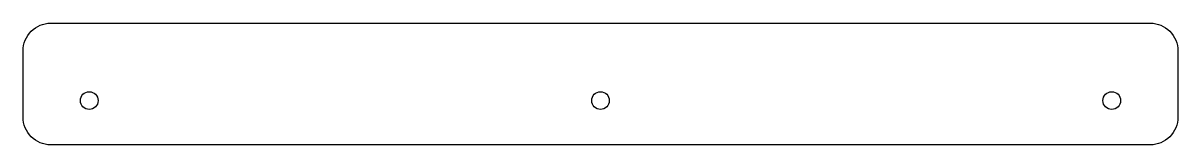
# Model space of a CAD drawing. Header units: millimetres. Extents: x -210 to 0, y -12 to 10.
import ezdxf

# ---------------------------------------------------------------- set-up
doc = ezdxf.new("R2010")
doc.units = ezdxf.units.MM
doc.layers.get('0').update_dxf_attribs({"linetype": 'CONTINUOUS'})

msp = doc.modelspace()

# ---------------------------------------------------------------- linework, layer by layer
msp.add_lwpolyline([(-5, 10, -0.4142136), (0, 5), (0, -7, -0.4142136), (-5, -12), (-204.55, -12, -0.4142136), (-209.55, -7), (-209.55, 5, -0.4142136), (-204.55, 10)], format="xyb", close=True)
for centre in [(-197.55, -4), (-104.775, -4), (-12, -4)]:
    msp.add_circle(centre, 1.6)

doc.saveas('drawing.dxf')
